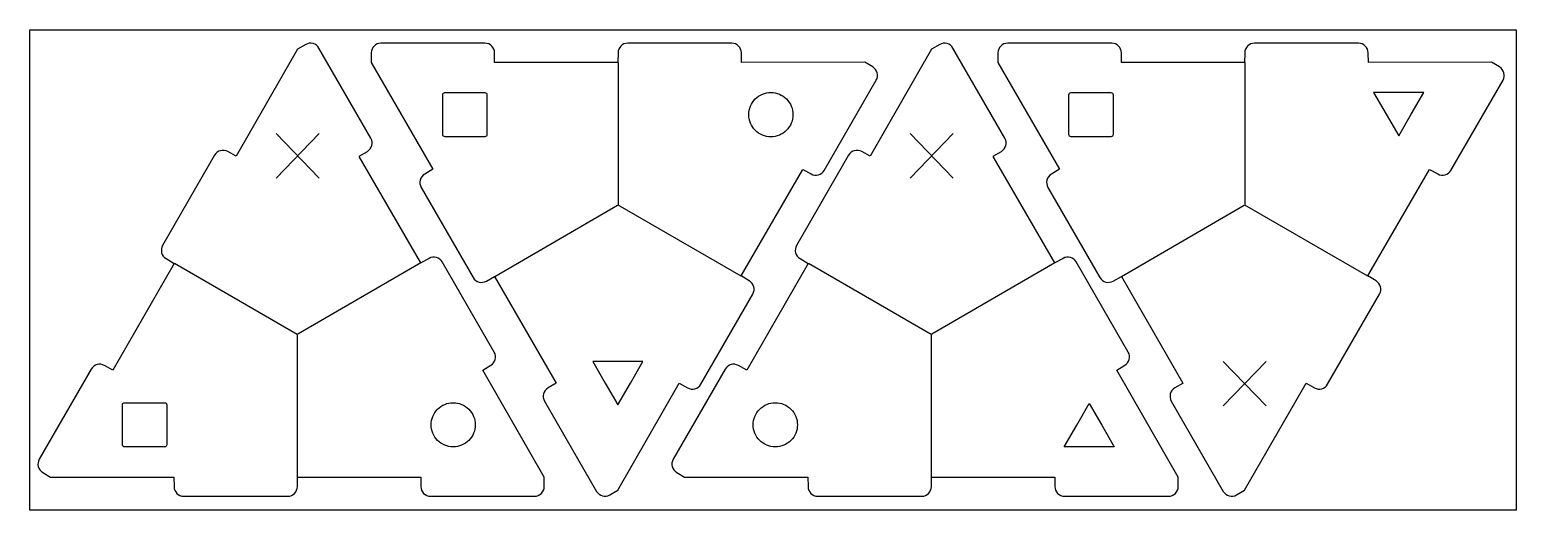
# Model space of a CAD drawing. Extents: x 5 to 237, y 5 to 80.
import ezdxf

# ---------------------------------------------------------------- set-up
doc = ezdxf.new("R2010")
doc.units = 0
doc.layers.add('Calque_1', color=7, linetype='CONTINUOUS')

msp = doc.modelspace()

# ---------------------------------------------------------------- linework, layer by layer
at = {"layer": 'Calque_1', "color": 1}
for p, q in [((5.049915, 79.950037), (236.950007, 79.950037)), ((5.049915, 5.049942), (5.049915, 79.950037)), ((236.950007, 79.950037), (236.950007, 5.049942)), ((46.841544, 76.899156), (37.248515, 60.239889)), ((48.098298, 77.64882), (46.841544, 76.899156)), ((58.274928, 63.040682), (50.159756, 77.09657)), ((76.067118, 77.850561), (59.835429, 77.849714)), ((114.566954, 77.852376), (98.335265, 77.851529)), ((145.743915, 76.899155), (136.150886, 60.239888)), ((147.000669, 77.648819), (145.743915, 76.899155)), ((157.177299, 63.040682), (149.062127, 77.096571)), ((173.840598, 77.85037), (157.60891, 77.849593)), ((212.340436, 77.852358), (196.108744, 77.851434)), ((58.326243, 76.340613), (58.321163, 74.859708)), ((58.321163, 74.859708), (67.926433, 58.205989)), ((77.576104, 74.869151), (77.576161, 76.341603)), ((96.797695, 74.869998), (77.576104, 74.869151)), ((96.826076, 76.342427), (96.797695, 74.869998)), ((116.103964, 74.871022), (116.075996, 76.343263)), ((135.325849, 74.871587), (116.103964, 74.871022)), ((136.554326, 74.14526), (135.325849, 74.871587)), ((156.099724, 76.34049), (156.094644, 74.859586)), ((156.094644, 74.859586), (165.699914, 58.205868)), ((175.349586, 74.868958), (175.349641, 76.34141)), ((194.571176, 74.869902), (175.349586, 74.868958)), ((194.599558, 76.342331), (194.571176, 74.869902)), ((213.877435, 74.871006), (213.849477, 76.343246)), ((233.099319, 74.87153), (213.877435, 74.871006)), ((234.327797, 74.145203), (233.099319, 74.87153)), ((128.99009, 58.027241), (137.106606, 72.083906)), ((226.763559, 58.027184), (234.880075, 72.08385)), ((33.89751, 60.399101), (25.780994, 46.342437)), ((37.248515, 60.239889), (35.959028, 60.95154)), ((56.447139, 60.242976), (57.72246, 60.979283)), ((132.799881, 60.399102), (124.683364, 46.342436)), ((136.150886, 60.239888), (134.861398, 60.95154)), ((155.34951, 60.242976), (156.62483, 60.979283)), ((66.057187, 43.597907), (56.461393, 60.218409)), ((67.926433, 58.205989), (66.665294, 57.445304)), ((116.041686, 41.565013), (125.639167, 58.186496)), ((125.639167, 58.186496), (126.928572, 57.474802)), ((164.959558, 43.597972), (155.363764, 60.218474)), ((165.699914, 58.205868), (164.438776, 57.445183)), ((213.815156, 41.564956), (223.412638, 58.186439)), ((223.412638, 58.186439), (224.702041, 57.474746)), ((66.112827, 55.383905), (74.228, 41.328017)), ((163.886308, 55.383783), (172.00148, 41.327894)), ((26.333273, 44.281083), (27.594399, 43.52042)), ((67.346618, 44.309666), (66.057187, 43.597907)), ((125.235643, 44.281083), (126.49677, 43.52042)), ((166.248988, 44.309731), (164.959558, 43.597972)), ((27.594399, 43.52042), (17.996918, 26.898937)), ((77.523247, 29.701528), (69.408077, 43.757417)), ((126.49677, 43.52042), (116.899289, 26.898937)), ((176.425618, 29.701593), (168.310446, 43.757483)), ((76.289456, 40.775767), (77.578887, 41.487526)), ((77.578887, 41.487526), (87.174682, 24.867024)), ((117.302813, 40.80435), (116.041686, 41.565013)), ((174.062938, 40.775646), (175.352368, 41.487405)), ((175.352368, 41.487405), (184.948162, 24.866903)), ((215.076283, 40.804294), (213.815156, 41.564956)), ((109.738575, 24.686332), (117.855091, 38.742996)), ((207.512046, 24.686275), (215.628562, 38.742941)), ((14.645997, 27.058192), (6.529479, 13.001527)), ((17.996918, 26.898937), (16.707515, 27.610631)), ((75.709642, 26.879444), (76.97078, 27.640129)), ((85.314911, 10.225725), (75.709642, 26.879444)), ((113.548367, 27.058193), (105.431851, 13.001527)), ((116.899289, 26.898937), (115.609885, 27.610631)), ((174.612012, 26.879509), (175.87315, 27.640194)), ((184.217282, 10.22579), (174.612012, 26.879509)), ((87.188946, 24.842457), (85.913626, 24.106151)), ((96.794543, 8.186277), (106.38757, 24.845545)), ((106.38757, 24.845545), (107.677057, 24.133893)), ((184.962416, 24.842401), (183.687096, 24.106094)), ((194.568011, 8.186221), (204.161041, 24.845488)), ((204.161041, 24.845488), (205.450528, 24.133837)), ((85.361159, 22.044751), (93.476329, 7.988863)), ((183.134628, 22.044695), (191.249799, 7.988805)), ((7.081759, 10.940173), (8.310237, 10.213846)), ((8.310237, 10.213846), (27.532121, 10.214411)), ((27.532121, 10.214411), (27.560078, 8.74217)), ((46.809998, 8.743006), (46.838379, 10.215435)), ((46.838379, 10.215435), (66.05997, 10.216282)), ((66.05997, 10.216282), (66.059916, 8.74383)), ((85.309831, 8.74482), (85.314911, 10.225725)), ((105.98413, 10.940174), (107.212608, 10.213846)), ((107.212608, 10.213846), (126.434491, 10.214371)), ((126.434491, 10.214371), (126.462449, 8.742131)), ((145.712369, 8.743046), (145.74075, 10.215474)), ((145.74075, 10.215474), (164.96234, 10.216419)), ((164.96234, 10.216419), (164.962286, 8.743966)), ((184.212203, 8.744886), (184.217282, 10.22579)), ((29.069119, 7.233058), (45.300811, 7.233904)), ((67.568959, 7.234872), (83.800645, 7.235719)), ((95.537788, 7.436613), (96.794543, 8.186277)), ((127.97149, 7.233019), (144.203182, 7.233943)), ((166.471328, 7.235007), (182.703016, 7.235783)), ((193.311258, 7.436557), (194.568011, 8.186221)), ((236.950007, 5.049942), (5.049915, 5.049942))]:
    msp.add_line(p, q, dxfattribs=at)
at = {"layer": 'Calque_1', "color": 7}
for p, q in [((96.82603, 74.869927), (96.821713, 52.634447)), ((194.5995, 74.869883), (194.595183, 52.634404)), ((69.480467, 63.603405), (69.480467, 69.830291)), ((69.817025, 70.166849), (76.043911, 70.166849)), ((69.817025, 70.166849), (69.817025, 70.166849)), ((76.380467, 69.830291), (76.380467, 63.603405)), ((167.161952, 63.603348), (167.161952, 69.830234)), ((167.498508, 70.166793), (173.725394, 70.166793)), ((167.498508, 70.166793), (167.498508, 70.166793)), ((174.061953, 69.830234), (174.061953, 63.603348)), ((218.611611, 70.166793), (214.698213, 70.166793)), ((214.698213, 70.166793), (216.654911, 66.777691)), ((222.525009, 70.166793), (218.611611, 70.166793)), ((220.568308, 66.777691), (222.525009, 70.166793)), ((124.118243, 66.716849), (124.118243, 66.716849)), ((216.654911, 66.777691), (218.611611, 63.388588)), ((218.611611, 63.388588), (220.568308, 66.777691)), ((43.493447, 63.756214), (50.180014, 56.830839)), ((50.180014, 63.756214), (43.493447, 56.830839)), ((76.043911, 63.266849), (69.817025, 63.266849)), ((142.395818, 63.756214), (149.082385, 56.830839)), ((149.082385, 63.756214), (142.395818, 56.830839)), ((173.725394, 63.266792), (167.498508, 63.266792)), ((77.582421, 41.481479), (96.750941, 52.588981)), ((116.016389, 41.543304), (96.847292, 52.590144)), ((175.35589, 41.481436), (194.524411, 52.588937)), ((213.789858, 41.543261), (194.620761, 52.590101)), ((27.619697, 43.542129), (46.788795, 32.495289)), ((66.053666, 43.603954), (46.885145, 32.496453)), ((126.522068, 43.542116), (145.691165, 32.495276)), ((164.956036, 43.60394), (145.787515, 32.496439)), ((46.810056, 10.215506), (46.814373, 32.450986)), ((145.712426, 10.215493), (145.716744, 32.450973)), ((96.799355, 28.23932), (92.885957, 28.23932)), ((92.885957, 28.23932), (94.842657, 24.850221)), ((100.712753, 28.239323), (96.799355, 28.23932)), ((98.756055, 24.850221), (100.712753, 28.239323)), ((191.229542, 28.254532), (197.916109, 21.329157)), ((197.916109, 28.254532), (191.229542, 21.329157)), ((94.842657, 24.850221), (96.799355, 21.461119)), ((96.799355, 21.461119), (98.756055, 24.850221)), ((19.516283, 15.25514), (19.516283, 21.482026)), ((19.852842, 21.818584), (26.079728, 21.818584)), ((19.852842, 21.818584), (19.852842, 21.818584)), ((26.416284, 21.482026), (26.416284, 15.25514)), ((168.373916, 18.307686), (170.330614, 21.696788)), ((170.330614, 21.696788), (172.287314, 18.307686)), ((74.5587, 18.368584), (74.5587, 18.368584)), ((124.812069, 18.368584), (124.812069, 18.368584)), ((166.417216, 14.918584), (168.373916, 18.307686)), ((172.287314, 18.307686), (174.244011, 14.918584)), ((26.079728, 14.918584), (19.852842, 14.918584)), ((170.330614, 14.918584), (166.417216, 14.918584)), ((174.244011, 14.918584), (170.330614, 14.918584))]:
    msp.add_line(p, q, dxfattribs=at)
at = {"layer": 'Calque_1', "color": 1}
for points in [[(50.159756, 77.09657), (49.741768, 77.820549), (48.822325, 78.066907), (48.098298, 77.64882)], [(59.835429, 77.849714), (58.999377, 77.849675), (58.329105, 77.176614), (58.326243, 76.340613)], [(77.576161, 76.341603), (77.576189, 77.177616), (76.903165, 77.8506), (76.067118, 77.850561)], [(98.335265, 77.851529), (97.49921, 77.851481), (96.826095, 77.178435), (96.826076, 76.342427)], [(116.075996, 76.343263), (116.060135, 77.179126), (115.403003, 77.852424), (114.566954, 77.852376)], [(149.062127, 77.096571), (148.644138, 77.820548), (147.724696, 78.066906), (147.000669, 77.648819)], [(157.60891, 77.849593), (156.772858, 77.849553), (156.102585, 77.176492), (156.099724, 76.34049)], [(175.349641, 76.34141), (175.34967, 77.177424), (174.676647, 77.850408), (173.840598, 77.85037)], [(196.108744, 77.851434), (195.27269, 77.851385), (194.599577, 77.178339), (194.599558, 76.342331)], [(213.849477, 76.343246), (213.833606, 77.179108), (213.176483, 77.852408), (212.340436, 77.852358)], [(137.106606, 72.083906), (137.524665, 72.807921), (137.259613, 73.696399), (136.554326, 74.14526)], [(234.880075, 72.08385), (235.298135, 72.807865), (235.033084, 73.696344), (234.327797, 74.145203)], [(57.72246, 60.979283), (58.446517, 61.397319), (58.692919, 62.3167), (58.274928, 63.040682)], [(156.62483, 60.979283), (157.348888, 61.397317), (157.59529, 62.3167), (157.177299, 63.040682)], [(35.959028, 60.95154), (35.227079, 61.355493), (34.315565, 61.123114), (33.89751, 60.399101)], [(134.861398, 60.95154), (134.129449, 61.355492), (133.217936, 61.123114), (132.799881, 60.399102)], [(126.928572, 57.474802), (127.660499, 57.070812), (128.572029, 57.303217), (128.99009, 58.027241)], [(224.702041, 57.474746), (225.433968, 57.070755), (226.345497, 57.303161), (226.763559, 58.027184)], [(66.665294, 57.445304), (65.949384, 57.01347), (65.694837, 56.107887), (66.112827, 55.383905)], [(164.438776, 57.445183), (163.722864, 57.013349), (163.468317, 56.107765), (163.886308, 55.383783)], [(25.780994, 46.342437), (25.362934, 45.618421), (25.609213, 44.699006), (26.333273, 44.281083)], [(69.408077, 43.757417), (68.990089, 44.481396), (68.070693, 44.727668), (67.346618, 44.309666)], [(124.683364, 46.342436), (124.265305, 45.618421), (124.511584, 44.699006), (125.235643, 44.281083)], [(168.310446, 43.757483), (167.892458, 44.48146), (166.973064, 44.727732), (166.248988, 44.309731)], [(74.228, 41.328017), (74.645988, 40.604038), (75.565381, 40.357765), (76.289456, 40.775767)], [(117.855091, 38.742996), (118.273153, 39.467012), (118.026871, 40.386427), (117.302813, 40.80435)], [(172.00148, 41.327894), (172.419468, 40.603917), (173.338862, 40.357644), (174.062938, 40.775646)], [(215.628562, 38.742941), (216.046622, 39.466956), (215.800342, 40.386371), (215.076283, 40.804294)], [(16.707515, 27.610631), (15.975588, 28.014621), (15.064058, 27.782216), (14.645997, 27.058192)], [(76.97078, 27.640129), (77.686693, 28.071963), (77.941238, 28.977546), (77.523247, 29.701528)], [(115.609885, 27.610631), (114.877958, 28.014621), (113.966429, 27.782216), (113.548367, 27.058193)], [(175.87315, 27.640194), (176.589063, 28.072028), (176.843609, 28.977611), (176.425618, 29.701593)], [(85.913626, 24.106151), (85.189568, 23.688115), (84.943165, 22.768733), (85.361159, 22.044751)], [(107.677057, 24.133893), (108.409006, 23.72994), (109.320522, 23.962319), (109.738575, 24.686332)], [(183.687096, 24.106094), (182.963039, 23.688059), (182.716637, 22.768677), (183.134628, 22.044695)], [(205.450528, 24.133837), (206.182477, 23.729885), (207.093991, 23.962262), (207.512046, 24.686275)], [(6.529479, 13.001527), (6.111421, 12.277512), (6.376472, 11.389034), (7.081759, 10.940173)], [(105.431851, 13.001527), (105.013791, 12.277512), (105.278842, 11.389033), (105.98413, 10.940174)], [(27.560078, 8.74217), (27.57595, 7.906307), (28.233072, 7.23301), (29.069119, 7.233058)], [(45.300811, 7.233904), (46.136866, 7.233952), (46.809978, 7.906999), (46.809998, 8.743006)], [(66.059916, 8.74383), (66.059885, 7.907817), (66.732909, 7.234833), (67.568959, 7.234872)], [(83.800645, 7.235719), (84.636697, 7.235758), (85.30697, 7.908819), (85.309831, 8.74482)], [(93.476329, 7.988863), (93.894317, 7.264884), (94.813761, 7.018526), (95.537788, 7.436613)], [(126.462449, 8.742131), (126.47832, 7.906268), (127.135443, 7.232969), (127.97149, 7.233019)], [(144.203182, 7.233943), (145.039237, 7.233991), (145.712349, 7.907038), (145.712369, 8.743046)], [(164.962286, 8.743966), (164.962257, 7.907953), (165.63528, 7.234969), (166.471328, 7.235007)], [(182.703016, 7.235783), (183.539069, 7.235824), (184.209341, 7.908885), (184.212203, 8.744886)], [(191.249799, 7.988805), (191.667788, 7.264828), (192.587231, 7.01847), (193.311258, 7.436557)]]:
    msp.add_open_spline(points, degree=3, dxfattribs=at)
at = {"layer": 'Calque_1', "color": 7}
for points in [[(69.480467, 69.830291), (69.480467, 70.016744), (69.630572, 70.166849), (69.817025, 70.166849)], [(76.043911, 70.166849), (76.230364, 70.166849), (76.380467, 70.016744), (76.380467, 69.830291)], [(118.228724, 69.156368), (118.875725, 69.803368), (119.753246, 70.166849), (120.668243, 70.166849)], [(120.668243, 70.166849), (121.58324, 70.166849), (122.460761, 69.803368), (123.107761, 69.156368)], [(167.161952, 69.830234), (167.161952, 70.016687), (167.312055, 70.166793), (167.498508, 70.166793)], [(173.725394, 70.166793), (173.911847, 70.166793), (174.061953, 70.016687), (174.061953, 69.830234)], [(117.218243, 66.716849), (117.218243, 67.631846), (117.581724, 68.509367), (118.228724, 69.156368)], [(123.107761, 69.156368), (123.754762, 68.509367), (124.118243, 67.631846), (124.118243, 66.716849)], [(118.228724, 64.27733), (117.581724, 64.924331), (117.218243, 65.801852), (117.218243, 66.716849)], [(124.118243, 66.716849), (124.118243, 65.801852), (123.754762, 64.924331), (123.107761, 64.27733)], [(69.817025, 63.266849), (69.630572, 63.266849), (69.480467, 63.416952), (69.480467, 63.603405)], [(76.380467, 63.603405), (76.380467, 63.416952), (76.230364, 63.266849), (76.043911, 63.266849)], [(120.668243, 63.266849), (119.753246, 63.266849), (118.875725, 63.63033), (118.228724, 64.27733)], [(123.107761, 64.27733), (122.460761, 63.63033), (121.58324, 63.266849), (120.668243, 63.266849)], [(167.498508, 63.266792), (167.312055, 63.266792), (167.161952, 63.416895), (167.161952, 63.603348)], [(174.061953, 63.603348), (174.061953, 63.416895), (173.911847, 63.266792), (173.725394, 63.266792)], [(19.516283, 21.482026), (19.516283, 21.668479), (19.666389, 21.818584), (19.852842, 21.818584)], [(26.079728, 21.818584), (26.266181, 21.818584), (26.416284, 21.668479), (26.416284, 21.482026)], [(68.669181, 20.808103), (69.316182, 21.455103), (70.193703, 21.818584), (71.1087, 21.818584)], [(71.1087, 21.818584), (72.023697, 21.818584), (72.901218, 21.455103), (73.548218, 20.808103)], [(118.922551, 20.808103), (119.569551, 21.455103), (120.447072, 21.818584), (121.362069, 21.818584)], [(121.362069, 21.818584), (122.277066, 21.818584), (123.154587, 21.455103), (123.801588, 20.808103)], [(67.6587, 18.368584), (67.6587, 19.283581), (68.022181, 20.161102), (68.669181, 20.808103)], [(73.548218, 20.808103), (74.195219, 20.161102), (74.5587, 19.283581), (74.5587, 18.368584)], [(117.912069, 18.368584), (117.912069, 19.283581), (118.27555, 20.161102), (118.922551, 20.808103)], [(123.801588, 20.808103), (124.448588, 20.161102), (124.812069, 19.283581), (124.812069, 18.368584)], [(68.669181, 15.929065), (68.022181, 16.576066), (67.6587, 17.453587), (67.6587, 18.368584)], [(74.5587, 18.368584), (74.5587, 17.453587), (74.195219, 16.576066), (73.548218, 15.929065)], [(118.922551, 15.929065), (118.27555, 16.576066), (117.912069, 17.453587), (117.912069, 18.368584)], [(124.812069, 18.368584), (124.812069, 17.453587), (124.448588, 16.576066), (123.801588, 15.929065)], [(19.852842, 14.918584), (19.666389, 14.918584), (19.516283, 15.068689), (19.516283, 15.25514)], [(26.416284, 15.25514), (26.416284, 15.068689), (26.266181, 14.918584), (26.079728, 14.918584)], [(71.1087, 14.918584), (70.193703, 14.918584), (69.316182, 15.282065), (68.669181, 15.929065)], [(73.548218, 15.929065), (72.901218, 15.282065), (72.023697, 14.918584), (71.1087, 14.918584)], [(121.362069, 14.918584), (120.447072, 14.918584), (119.569551, 15.282065), (118.922551, 15.929065)], [(123.801588, 15.929065), (123.154587, 15.282065), (122.277066, 14.918584), (121.362069, 14.918584)]]:
    msp.add_open_spline(points, degree=3, dxfattribs=at)

doc.saveas('drawing.dxf')
